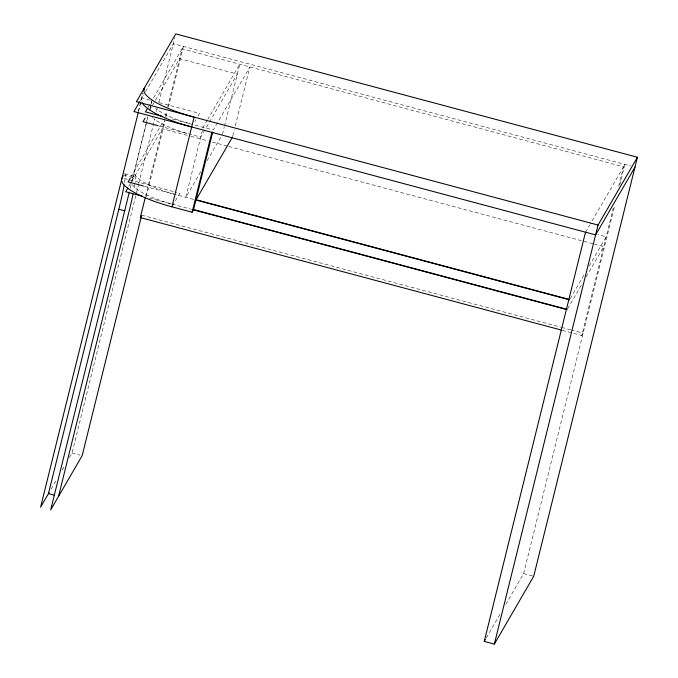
<?xml version="1.0" encoding="UTF-8"?>
<svg xmlns="http://www.w3.org/2000/svg" width="678" height="678" viewBox="0 0 678 678"><rect width="100%" height="100%" fill="white"/><g stroke="black" fill="none" stroke-linecap="round" stroke-linejoin="round"><path stroke-width="0.51" stroke-dasharray="3.39 2.54" d="M138.371 111.378L142.88 93.183M138.549 111.345L143.075 93.055M146.016 124.125L131.82 181.467A49.401 12.45 13.9 0 1 132.185 180.551M146.27 123.099L147.787 116.955M150.067 107.734L151.592 101.598A49.401 12.45 13.9 0 0 151.974 104.192M130.329 188.069L131.346 183.958M131.6 182.933L147.897 117.065M149.914 108.904L151.711 101.658M69.453 457.472L72.08 452.955L136.202 193.857M136.456 192.823L138.49 184.602M138.744 183.577L154.77 118.803M156.55 111.599L157.313 108.514M158.847 102.353L174.805 37.841M145.626 196.086L164.737 118.845M165.364 116.311L166.627 111.2M167.644 107.107L182.068 48.816L623.506 166.771L618.438 187.221M146.236 196.781L164.966 121.099M165.89 117.387L167.246 111.895M168.432 107.107L183.441 46.443L152.889 99.073M222.443 134.261L224.198 127.159M224.452 126.142L239.775 64.232L207.934 119.057M232.791 135.947L234.3 129.854M235.3 125.794L249.868 66.936L218.036 121.76M562.325 330.33L581.741 335.517L613.887 205.637M505.763 604.344L523.611 573.605L614.76 205.307M619.794 184.958L624.879 164.398L590.241 224.054M140.278 100.691L143.431 95.267M145.524 91.649L173.348 43.739L630.938 166.017M148.109 107.293L152.355 99.988M149.516 110.522L179.628 58.655L237.334 74.08L205.502 128.905M130.778 177.322L163.152 121.574M128.871 186.255L162.305 128.684L189.891 136.058M194.832 121.532L195.883 119.726M197.984 116.108L199.561 113.396L158.05 102.31M207.409 119.972L203.163 127.286L185.831 197.315L200.688 171.729M204.968 129.82L200.722 137.126L189.586 134.151M217.502 122.667L213.256 129.981L171.78 118.896M172.441 205.926L179.789 193.272L174.729 191.916M207.053 160.762L221.375 136.092M51.079 489.109L56.859 479.168M62.105 470.125L64.207 466.515M585.512 232.19L589.716 224.96M570.249 298.667L584.953 273.353M589.19 266.039L606.174 236.8L597.996 234.613M567.655 308.778L582.08 283.946M586.224 276.794L603.734 246.648L594.538 244.19M581.741 335.517L583.122 333.144L571.876 330.144M486.346 637.786L501.042 612.48M149.957 100.141L141.855 97.979A59.876 15.094 13.9 0 0 141.609 101.573M159.22 126.032L188.577 133.88M190.916 136.337L208.282 140.973M212.375 142.066L227.698 146.16M228.723 146.44L593.521 243.911M124.828 173.848L135.049 176.585M123.659 175.144L133.761 177.839A47.901 3.398 -75 0 1 135.075 182.433M124.108 178.39L173.721 191.645M144.473 186.264L194.544 199.637M149.194 198.018L191.476 209.316M141.685 215.189L560.638 327.135M561.664 327.406L570.859 329.864M72.08 452.955L80.157 455.116M523.611 573.605L532.696 576.037M189.348 123.549A49.401 12.45 13.9 0 1 155.576 108.395M171.432 203.951A49.401 12.45 13.9 0 1 132.507 184.628M134.812 184.331A47.901 3.398 -75 0 1 133.812 190.077M124.506 174A47.901 3.398 -75 0 1 124.549 182.67M173.865 194.103A49.401 12.45 13.9 0 1 134.625 170.703M186.908 133.397A49.401 12.45 13.9 0 1 153.931 118.879M153.135 118.243A49.401 12.45 13.9 0 1 152.414 117.608"/><path stroke-width="1.02" d="M138.304 112.319L40.587 507.186L48.986 492.728M143.804 90.106L144.287 88.132A59.876 15.094 13.9 0 0 194.12 117.116L171.915 206.832L192.111 212.231L193.654 209.587L567.283 309.422M124.167 184.916A47.901 3.398 -75 0 1 118.828 209.29L48.46 493.626L54.52 495.245M129.303 192.188L50.681 509.89L82.174 455.65L141.465 216.087M58.554 496.33L128.922 211.994A47.901 3.398 -75 0 0 133.007 194.145M561.308 330.059L140.304 217.562L145.372 197.103M192.111 212.231L211.883 132.354M193.493 209.858L212.756 132.007M637.413 157.254L598.047 225.045L136.414 101.692L175.78 33.9L637.413 157.254L533.713 576.308L494.347 644.1L484.245 641.405L585.512 232.19M494.347 644.1L598.047 225.045M139.753 101.598L133.981 111.539L595.615 234.893L634.981 167.093M147.575 108.209L145.456 111.862L162.669 116.463M145.143 118.048L143.024 121.709L158.203 125.761M123.133 176.043L122.091 177.856A59.876 15.094 13.9 0 0 171.915 206.832M130.252 178.238L128.125 181.89L143.456 185.992M127.811 188.086L125.693 191.738L142.041 196.103M140.304 217.562L141.227 215.977M195.925 200.01L232.537 136.964M484.245 641.405L485.295 639.591M196.086 199.739L568.698 299.303M195.569 199.917L569.562 299.846M193.128 209.756L566.105 309.422M118.828 209.29L124.888 210.909M191.688 126.956A59.876 15.094 13.9 0 1 142.244 102.92"/></g></svg>
